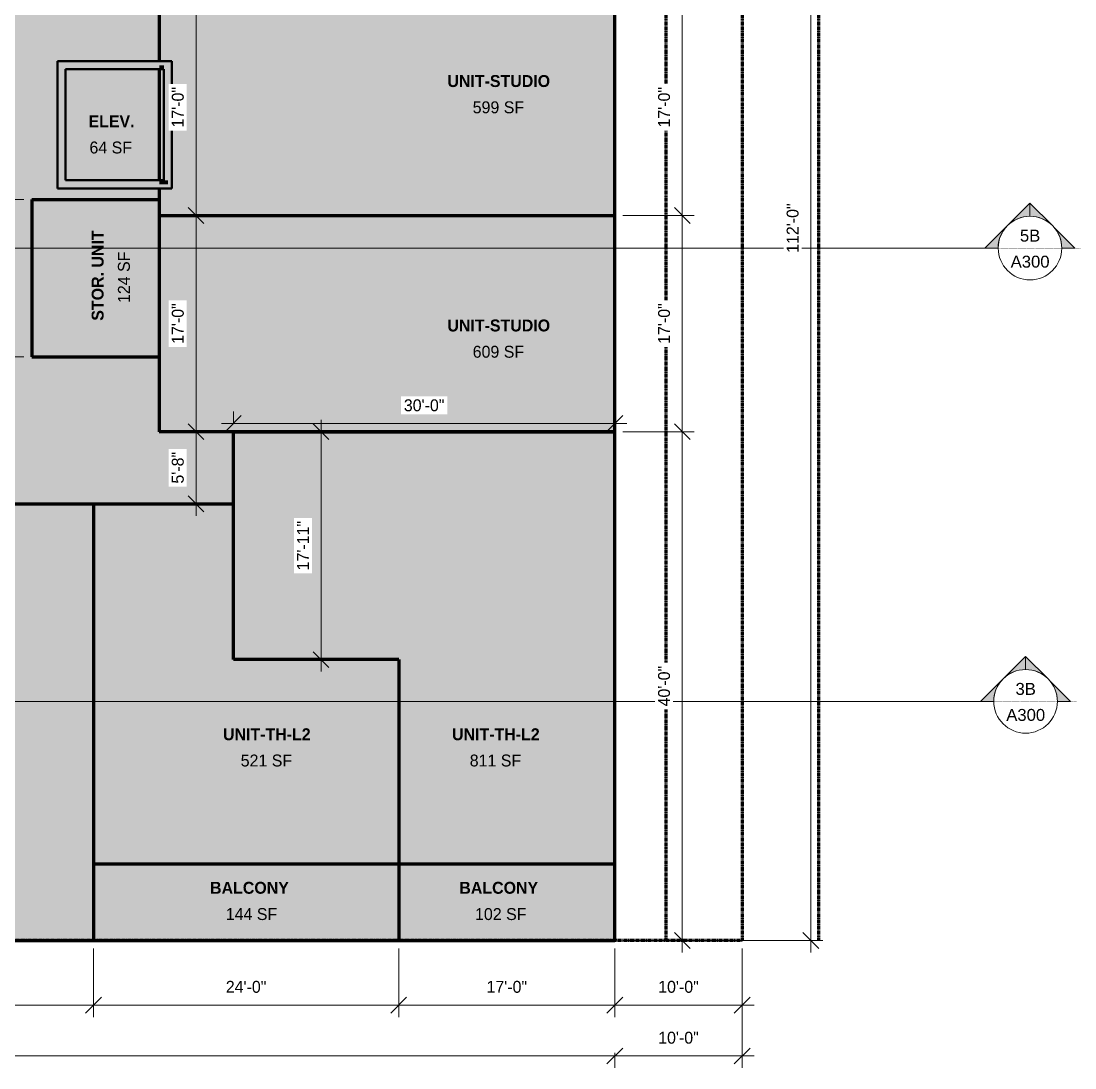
# Model space of a CAD drawing. Header units: inches. Extents: x 8547 to 10795, y 14399 to 16287.
# Drawn here: x 9800 to 10795, y 14488 to 15475 of the extents above; entities that cross this region are included whole.
import ezdxf

# ---------------------------------------------------------------- set-up
doc = ezdxf.new("R2010")
doc.units = ezdxf.units.IN
doc.header["$MEASUREMENT"] = 0
doc.linetypes.add('Double Dash 3_8_', pattern=[1, 0.375, -0.125, 0.125, -0.125, 0.125, -0.125])
for name, color, linetype, lineweight in [('A-ANNO-DIMS-1', 211, 'Continuous', 20), ('A-AREA-1', 7, 'Continuous', 140), ('A-AREA-IDEN', 2, 'Continuous', 9), ('A-AREA-PATT-1', 10, 'Continuous', 9), ('A-AREA-PATT-2', 254, 'Continuous', 9), ('A-AREA-PATT-3', 9, 'Continuous', 9), ('A-FLOR', 192, 'Continuous', 13), ('A-WALL', 113, 'Continuous', 13), ('A-WALL-1', 113, 'Continuous', 50), ('C-PROP-LINE-1', 91, 'Double Dash 3_8_', 140), ('G-ANNO-SYMB', 111, 'Continuous', 9)]:
    doc.layers.add(name, color=color, linetype=linetype, lineweight=lineweight)
doc.styles.add('Arial', font='arial.ttf', dxfattribs={"height": 11.25})
doc.styles.add('Arial_1', font='arial.ttf', dxfattribs={"width": 0.25, "height": 3.75})
doc.styles.add('Century Gothic', font='ufonts.com_century-gothic.ttf', dxfattribs={"height": 11.25})
doc.styles.add('Century Gothic_B', font='GOTHICB.TTF', dxfattribs={"height": 11.25})
doc.dimstyles.new('OD__1__Tol__', dxfattribs={"dimscale": 12, "dimtxt": 11.746893, "dimasz": 1.25, "dimexe": 0.9375, "dimexo": 0.625, "dimgap": 0.9375, "dimtad": 1, "dimdec": 0, "dimzin": 3, "dimdsep": 46, "dimlunit": 4, "dimtxsty": 'Century Gothic', "dimblk1": 'OBLIQUE', "dimblk2": 'OBLIQUE', "dimsah": 1, "dimcen": 0.09, "dimdle": 0.9375, "dimazin": 0, "dimtfac": 1, "dimtdec": 4, "dimtix": 1, "dimtmove": 0, "dimatfit": 3, "dimfxl": 1, "dimtvp": 1, "dimtfill": 1, "dimfrac": 2, "dimtolj": 1, "dimtzin": 0, "dimlwd": 20, "dimlwe": 20, "dimarcsym": 2})

# ---------------------------------------------------------------- blocks, each defined once
blk = doc.blocks.new('Family - ___-627289-FLOOR PLAN - 2ND FLOOR')
at = {"layer": 'C-PROP-LINE-1'}
for p, q in [((10480.62, 16191.86), (10480.62, 14607.86)), ((10480.62, 14607.86), (8776.62, 14607.86))]:
    blk.add_line(p, q, dxfattribs=at)
blk = doc.blocks.new('Family - ___-627377-FLOOR PLAN - 2ND FLOOR')
at = {"layer": 'C-PROP-LINE-1'}
for p, q in [((10480.62, 16191.86), (10480.62, 14607.86)), ((10480.62, 14607.86), (8776.62, 14607.86))]:
    blk.add_line(p, q, dxfattribs=at)
blk = doc.blocks.new('Family - ___-940451-FLOOR PLAN - 2ND FLOOR')
at = {"layer": 'C-PROP-LINE-1'}
for p, q in [((10408.62, 15951.86), (10408.62, 14607.86)), ((10408.62, 14607.86), (8848.62, 14607.86))]:
    blk.add_line(p, q, dxfattribs=at)
blk = doc.blocks.new('Family - ___-940702-FLOOR PLAN - 2ND FLOOR')
at = {"layer": 'C-PROP-LINE-1'}
blk.add_line((10552.62, 16191.86), (10552.62, 14607.86), dxfattribs=at)
blk = doc.blocks.new('Section - Section Head - Filled-22785-FLOOR PLAN - 2ND FLOOR')
at = {"layer": 'G-ANNO-SYMB'}
h = blk.add_hatch(color=256, dxfattribs=at)
edge = h.paths.add_edge_path(flags=0)
edge.add_line((-0.4268, 0.1768), (-0.25, 0.3536))
edge.add_line((-0.25, 0.3536), (-0.25, 0.25))
edge.add_arc((-0.25, 0), 0.25, 90, 135)
h = blk.add_hatch(color=256, dxfattribs=at)
edge = h.paths.add_edge_path(flags=0)
edge.add_arc((-0.25, 0), 0.25, 45, 90)
edge.add_line((-0.25, 0.25), (-0.25, 0.3536))
edge.add_line((-0.25, 0.3536), (-0.0732, 0.1768))
h = blk.add_hatch(color=256, dxfattribs=at)
edge = h.paths.add_edge_path(flags=0)
edge.add_arc((-0.25, 0), 0.2503, 137.9216, 180)
edge.add_line((-0.5003, 0), (-0.6036, 0))
edge.add_line((-0.6036, 0), (-0.4358, 0.1678))
h = blk.add_hatch(color=256, dxfattribs=at)
edge = h.paths.add_edge_path(flags=0)
edge.add_line((-0.0642, 0.1678), (0.1036, 0))
edge.add_line((0.1036, 0), (0.0003, 0))
edge.add_arc((-0.25, 0), 0.2503, 0, 42.0784)
for p, q in [((-0.25, 0.3536), (-0.4268, 0.1768)), ((-0.25, 0.25), (-0.25, 0.3536)), ((-0.0732, 0.1768), (-0.25, 0.3536)), ((-0.25, 0.3536), (-0.25, 0.25)), ((-0.4358, 0.1678), (-0.6036, 0)), ((0.1036, 0), (-0.0642, 0.1678)), ((-0.6036, 0), (-0.5003, 0)), ((0.0003, 0), (0.1036, 0))]:
    blk.add_line(p, q, dxfattribs=at)
for centre, radius, start, end in [((-0.2503, 0), 0.25, 360, 180), ((-0.25, 0), 0.25, 90, 135), ((-0.25, 0), 0.25, 45, 90), ((-0.25, 0), 0.2503, 137.9216, 180), ((-0.25, 0), 0.2503, 0, 42.0784), ((-0.2503, 0), 0.25, 180, 360)]:
    blk.add_arc(centre, radius, start, end, dxfattribs=at)
blk = doc.blocks.new('_Oblique')
at = {"color": 0, "linetype": 'ByBlock', "lineweight": -2}
blk.add_line((-0.5, -0.5), (0.5, 0.5), dxfattribs=at)
blk = doc.blocks.new('DIMBLOCK3-FLOOR PLAN - 2ND FLOOR')
at = {"layer": 'A-ANNO-DIMS-1', "color": 0, "lineweight": 20, "transparency": 16777216}
for p, q in [((8885.37, 14498.99), (10371.87, 14498.99)), ((8896.62, 14502.1), (8896.62, 14487.74)), ((10360.62, 14502.1), (10360.62, 14487.74))]:
    blk.add_line(p, q, dxfattribs=at)
at = {"layer": 'Defpoints', "color": 0, "transparency": 16777216}
for p in [(8896.62, 14509.6), (10360.62, 14509.6), (10360.62, 14498.99)]:
    blk.add_point(p, dxfattribs=at)
at = {"layer": 'A-ANNO-DIMS-1', "color": 0, "lineweight": 20, "transparency": 16777216, "xscale": 15, "yscale": 15, "zscale": 15, "rotation": 180}
blk.add_blockref('_Oblique', (8896.62, 14498.99), dxfattribs=at)
at = {"layer": 'A-ANNO-DIMS-1', "color": 0, "lineweight": 20, "transparency": 16777216, "xscale": 15, "yscale": 15, "zscale": 15}
blk.add_blockref('_Oblique', (10360.62, 14498.99), dxfattribs=at)
at = {"layer": 'A-ANNO-DIMS-1', "color": 0, "transparency": 16777216, "insert": (9628.62, 14516.15), "char_height": 11.25, "attachment_point": 5, "style": 'Century Gothic', "bg_fill": 3, "box_fill_scale": 1.25, "bg_fill_color": 256, "bg_fill_true_color": 13158600, "bg_fill_transparency": 0}
blk.add_mtext('\\A1;122\'-0"', dxfattribs=at)
blk = doc.blocks.new('DIMBLOCK4-FLOOR PLAN - 2ND FLOOR')
at = {"layer": 'A-ANNO-DIMS-1', "color": 0, "lineweight": 20, "transparency": 16777216}
for p, q in [((10480.62, 14600.36), (10480.62, 14487.74)), ((10349.37, 14498.99), (10491.87, 14498.99)), ((10360.62, 14502.1), (10360.62, 14487.74))]:
    blk.add_line(p, q, dxfattribs=at)
at = {"layer": 'Defpoints', "color": 0, "transparency": 16777216}
for p in [(10480.62, 14607.86), (10360.62, 14509.6), (10480.62, 14498.99)]:
    blk.add_point(p, dxfattribs=at)
at = {"layer": 'A-ANNO-DIMS-1', "color": 0, "lineweight": 20, "transparency": 16777216, "xscale": 15, "yscale": 15, "zscale": 15, "rotation": 180}
blk.add_blockref('_Oblique', (10360.62, 14498.99), dxfattribs=at)
at = {"layer": 'A-ANNO-DIMS-1', "color": 0, "lineweight": 20, "transparency": 16777216, "xscale": 15, "yscale": 15, "zscale": 15}
blk.add_blockref('_Oblique', (10480.62, 14498.99), dxfattribs=at)
at = {"layer": 'A-ANNO-DIMS-1', "color": 0, "transparency": 16777216, "insert": (10420.62, 14516.15), "char_height": 11.25, "attachment_point": 5, "style": 'Century Gothic', "bg_fill": 3, "box_fill_scale": 1.25, "bg_fill_color": 256, "bg_fill_true_color": 13158600, "bg_fill_transparency": 0}
blk.add_mtext('\\A1;10\'-0"', dxfattribs=at)
blk = doc.blocks.new('DIMBLOCK9-FLOOR PLAN - 2ND FLOOR')
at = {"layer": 'A-ANNO-DIMS-1', "color": 0, "lineweight": 20, "transparency": 16777216}
for p, q in [((9628.62, 14600.36), (9628.62, 14535.74)), ((9868.62, 14600.36), (9868.62, 14535.74)), ((9617.37, 14546.99), (9879.87, 14546.99))]:
    blk.add_line(p, q, dxfattribs=at)
at = {"layer": 'Defpoints', "color": 0, "transparency": 16777216}
for p in [(9628.62, 14607.86), (9868.62, 14607.86), (9868.62, 14546.99)]:
    blk.add_point(p, dxfattribs=at)
at = {"layer": 'A-ANNO-DIMS-1', "color": 0, "lineweight": 20, "transparency": 16777216, "xscale": 15, "yscale": 15, "zscale": 15, "rotation": 180}
blk.add_blockref('_Oblique', (9628.62, 14546.99), dxfattribs=at)
at = {"layer": 'A-ANNO-DIMS-1', "color": 0, "lineweight": 20, "transparency": 16777216, "xscale": 15, "yscale": 15, "zscale": 15}
blk.add_blockref('_Oblique', (9868.62, 14546.99), dxfattribs=at)
at = {"layer": 'A-ANNO-DIMS-1', "color": 0, "transparency": 16777216, "insert": (9748.62, 14564.15), "char_height": 11.25, "attachment_point": 5, "style": 'Century Gothic', "bg_fill": 3, "box_fill_scale": 1.25, "bg_fill_color": 256, "bg_fill_true_color": 13158600, "bg_fill_transparency": 0}
blk.add_mtext('\\A1;20\'-0"', dxfattribs=at)
blk = doc.blocks.new('DIMBLOCK10-FLOOR PLAN - 2ND FLOOR')
at = {"layer": 'A-ANNO-DIMS-1', "color": 0, "lineweight": 20, "transparency": 16777216}
for p, q in [((9868.62, 14600.36), (9868.62, 14535.74)), ((10156.62, 14600.36), (10156.62, 14535.74)), ((9857.37, 14546.99), (10167.87, 14546.99))]:
    blk.add_line(p, q, dxfattribs=at)
at = {"layer": 'Defpoints', "color": 0, "transparency": 16777216}
for p in [(9868.62, 14607.86), (10156.62, 14607.86), (10156.62, 14546.99)]:
    blk.add_point(p, dxfattribs=at)
at = {"layer": 'A-ANNO-DIMS-1', "color": 0, "lineweight": 20, "transparency": 16777216, "xscale": 15, "yscale": 15, "zscale": 15, "rotation": 180}
blk.add_blockref('_Oblique', (9868.62, 14546.99), dxfattribs=at)
at = {"layer": 'A-ANNO-DIMS-1', "color": 0, "lineweight": 20, "transparency": 16777216, "xscale": 15, "yscale": 15, "zscale": 15}
blk.add_blockref('_Oblique', (10156.62, 14546.99), dxfattribs=at)
at = {"layer": 'A-ANNO-DIMS-1', "color": 0, "transparency": 16777216, "insert": (10012.62, 14564.15), "char_height": 11.25, "attachment_point": 5, "style": 'Century Gothic', "bg_fill": 3, "box_fill_scale": 1.25, "bg_fill_color": 256, "bg_fill_true_color": 13158600, "bg_fill_transparency": 0}
blk.add_mtext('\\A1;24\'-0"', dxfattribs=at)
blk = doc.blocks.new('DIMBLOCK11-FLOOR PLAN - 2ND FLOOR')
at = {"layer": 'A-ANNO-DIMS-1', "color": 0, "lineweight": 20, "transparency": 16777216}
for p, q in [((10156.62, 14600.36), (10156.62, 14535.74)), ((10360.62, 14600.36), (10360.62, 14535.74)), ((10145.37, 14546.99), (10371.87, 14546.99))]:
    blk.add_line(p, q, dxfattribs=at)
at = {"layer": 'Defpoints', "color": 0, "transparency": 16777216}
for p in [(10156.62, 14607.86), (10360.62, 14607.86), (10360.62, 14546.99)]:
    blk.add_point(p, dxfattribs=at)
at = {"layer": 'A-ANNO-DIMS-1', "color": 0, "lineweight": 20, "transparency": 16777216, "xscale": 15, "yscale": 15, "zscale": 15, "rotation": 180}
blk.add_blockref('_Oblique', (10156.62, 14546.99), dxfattribs=at)
at = {"layer": 'A-ANNO-DIMS-1', "color": 0, "lineweight": 20, "transparency": 16777216, "xscale": 15, "yscale": 15, "zscale": 15}
blk.add_blockref('_Oblique', (10360.62, 14546.99), dxfattribs=at)
at = {"layer": 'A-ANNO-DIMS-1', "color": 0, "transparency": 16777216, "insert": (10258.62, 14564.15), "char_height": 11.25, "attachment_point": 5, "style": 'Century Gothic', "bg_fill": 3, "box_fill_scale": 1.25, "bg_fill_color": 256, "bg_fill_true_color": 13158600, "bg_fill_transparency": 0}
blk.add_mtext('\\A1;17\'-0"', dxfattribs=at)
blk = doc.blocks.new('DIMBLOCK12-FLOOR PLAN - 2ND FLOOR')
at = {"layer": 'A-ANNO-DIMS-1', "color": 0, "lineweight": 20, "transparency": 16777216}
for p, q in [((10360.62, 14600.36), (10360.62, 14535.74)), ((10480.62, 14600.36), (10480.62, 14535.74)), ((10349.37, 14546.99), (10491.87, 14546.99))]:
    blk.add_line(p, q, dxfattribs=at)
at = {"layer": 'Defpoints', "color": 0, "transparency": 16777216}
for p in [(10360.62, 14607.86), (10480.62, 14607.86), (10480.62, 14546.99)]:
    blk.add_point(p, dxfattribs=at)
at = {"layer": 'A-ANNO-DIMS-1', "color": 0, "lineweight": 20, "transparency": 16777216, "xscale": 15, "yscale": 15, "zscale": 15, "rotation": 180}
blk.add_blockref('_Oblique', (10360.62, 14546.99), dxfattribs=at)
at = {"layer": 'A-ANNO-DIMS-1', "color": 0, "lineweight": 20, "transparency": 16777216, "xscale": 15, "yscale": 15, "zscale": 15}
blk.add_blockref('_Oblique', (10480.62, 14546.99), dxfattribs=at)
at = {"layer": 'A-ANNO-DIMS-1', "color": 0, "transparency": 16777216, "insert": (10420.62, 14564.15), "char_height": 11.25, "attachment_point": 5, "style": 'Century Gothic', "bg_fill": 3, "box_fill_scale": 1.25, "bg_fill_color": 256, "bg_fill_true_color": 13158600, "bg_fill_transparency": 0}
blk.add_mtext('\\A1;10\'-0"', dxfattribs=at)
blk = doc.blocks.new('DIMBLOCK13-FLOOR PLAN - 2ND FLOOR')
at = {"layer": 'A-ANNO-DIMS-1', "color": 0, "lineweight": 20, "transparency": 16777216}
for p, q in [((10083.33, 15099.11), (10083.33, 14861.61)), ((10086.44, 15087.86), (10072.08, 15087.86)), ((10086.44, 14872.86), (10072.08, 14872.86))]:
    blk.add_line(p, q, dxfattribs=at)
at = {"layer": 'Defpoints', "color": 0, "transparency": 16777216}
for p in [(10093.94, 15087.86), (10083.33, 14872.86), (10093.94, 14872.86)]:
    blk.add_point(p, dxfattribs=at)
at = {"layer": 'A-ANNO-DIMS-1', "color": 0, "lineweight": 20, "transparency": 16777216, "xscale": 15, "yscale": 15, "zscale": 15}
for p, rotation in [((10083.33, 15087.86), 90), ((10083.33, 14872.86), 270)]:
    blk.add_blockref('_Oblique', p, dxfattribs=dict(at, rotation=rotation))
at = {"layer": 'A-ANNO-DIMS-1', "color": 0, "transparency": 16777216, "insert": (10066.31, 14980.36), "char_height": 11.25, "attachment_point": 5, "rotation": 90, "style": 'Century Gothic', "bg_fill": 3, "box_fill_scale": 1.25, "bg_fill_color": 256, "bg_fill_true_color": 13158600, "bg_fill_transparency": 0}
blk.add_mtext('\\A1;17\'-11"', dxfattribs=at)
blk = doc.blocks.new('DIMBLOCK19-FLOOR PLAN - 2ND FLOOR')
at = {"layer": 'A-ANNO-DIMS-1', "color": 0, "lineweight": 20, "transparency": 16777216}
for p, q in [((10000.62, 15095.36), (10000.62, 15106.76)), ((9989.37, 15095.51), (10371.87, 15095.51)), ((10360.62, 15098.62), (10360.62, 15084.26))]:
    blk.add_line(p, q, dxfattribs=at)
at = {"layer": 'Defpoints', "color": 0, "transparency": 16777216}
for p in [(10360.62, 15106.12), (10360.62, 15095.51), (10000.62, 15087.86)]:
    blk.add_point(p, dxfattribs=at)
at = {"layer": 'A-ANNO-DIMS-1', "color": 0, "lineweight": 20, "transparency": 16777216, "xscale": 15, "yscale": 15, "zscale": 15, "rotation": 180}
blk.add_blockref('_Oblique', (10000.62, 15095.51), dxfattribs=at)
at = {"layer": 'A-ANNO-DIMS-1', "color": 0, "lineweight": 20, "transparency": 16777216, "xscale": 15, "yscale": 15, "zscale": 15}
blk.add_blockref('_Oblique', (10360.62, 15095.51), dxfattribs=at)
at = {"layer": 'A-ANNO-DIMS-1', "color": 0, "transparency": 16777216, "insert": (10180.62, 15112.67), "char_height": 11.25, "attachment_point": 5, "style": 'Century Gothic', "bg_fill": 3, "box_fill_scale": 1.25, "bg_fill_color": 256, "bg_fill_true_color": 13158600, "bg_fill_transparency": 0}
blk.add_mtext('\\A1;30\'-0"', dxfattribs=at)
blk = doc.blocks.new('DIMBLOCK22-FLOOR PLAN - 2ND FLOOR')
at = {"layer": 'A-ANNO-DIMS-1', "color": 0, "lineweight": 20, "transparency": 16777216}
for p, q in [((10424.19, 15507.11), (10424.19, 15280.61)), ((10368.12, 15495.86), (10435.44, 15495.86)), ((10368.12, 15291.86), (10435.44, 15291.86))]:
    blk.add_line(p, q, dxfattribs=at)
at = {"layer": 'Defpoints', "color": 0, "transparency": 16777216}
for p in [(10360.62, 15495.86), (10360.62, 15291.86), (10424.19, 15291.86)]:
    blk.add_point(p, dxfattribs=at)
at = {"layer": 'A-ANNO-DIMS-1', "color": 0, "lineweight": 20, "transparency": 16777216, "xscale": 15, "yscale": 15, "zscale": 15}
for p, rotation in [((10424.19, 15495.86), 90), ((10424.19, 15291.86), 270)]:
    blk.add_blockref('_Oblique', p, dxfattribs=dict(at, rotation=rotation))
at = {"layer": 'A-ANNO-DIMS-1', "color": 0, "transparency": 16777216, "insert": (10407.04, 15393.86), "char_height": 11.25, "attachment_point": 5, "rotation": 90, "style": 'Century Gothic', "bg_fill": 3, "box_fill_scale": 1.25, "bg_fill_color": 256, "bg_fill_true_color": 13158600, "bg_fill_transparency": 0}
blk.add_mtext('\\A1;17\'-0"', dxfattribs=at)
blk = doc.blocks.new('DIMBLOCK23-FLOOR PLAN - 2ND FLOOR')
at = {"layer": 'A-ANNO-DIMS-1', "color": 0, "lineweight": 20, "transparency": 16777216}
for p, q in [((10424.19, 15303.11), (10424.19, 15076.61)), ((10368.12, 15291.86), (10435.44, 15291.86)), ((10368.12, 15087.86), (10435.44, 15087.86))]:
    blk.add_line(p, q, dxfattribs=at)
at = {"layer": 'Defpoints', "color": 0, "transparency": 16777216}
for p in [(10360.62, 15291.86), (10360.62, 15087.86), (10424.19, 15087.86)]:
    blk.add_point(p, dxfattribs=at)
at = {"layer": 'A-ANNO-DIMS-1', "color": 0, "lineweight": 20, "transparency": 16777216, "xscale": 15, "yscale": 15, "zscale": 15}
for p, rotation in [((10424.19, 15291.86), 90), ((10424.19, 15087.86), 270)]:
    blk.add_blockref('_Oblique', p, dxfattribs=dict(at, rotation=rotation))
at = {"layer": 'A-ANNO-DIMS-1', "color": 0, "transparency": 16777216, "insert": (10407.04, 15189.86), "char_height": 11.25, "attachment_point": 5, "rotation": 90, "style": 'Century Gothic', "bg_fill": 3, "box_fill_scale": 1.25, "bg_fill_color": 256, "bg_fill_true_color": 13158600, "bg_fill_transparency": 0}
blk.add_mtext('\\A1;17\'-0"', dxfattribs=at)
blk = doc.blocks.new('DIMBLOCK24-FLOOR PLAN - 2ND FLOOR')
at = {"layer": 'A-ANNO-DIMS-1', "color": 0, "lineweight": 20, "transparency": 16777216}
for p, q in [((10424.19, 15099.11), (10424.19, 14596.61)), ((10368.12, 15087.86), (10435.44, 15087.86)), ((10427.3, 14607.86), (10412.94, 14607.86))]:
    blk.add_line(p, q, dxfattribs=at)
at = {"layer": 'Defpoints', "color": 0, "transparency": 16777216}
for p in [(10360.62, 15087.86), (10424.19, 14607.86), (10434.8, 14607.86)]:
    blk.add_point(p, dxfattribs=at)
at = {"layer": 'A-ANNO-DIMS-1', "color": 0, "lineweight": 20, "transparency": 16777216, "xscale": 15, "yscale": 15, "zscale": 15}
for p, rotation in [((10424.19, 15087.86), 90), ((10424.19, 14607.86), 270)]:
    blk.add_blockref('_Oblique', p, dxfattribs=dict(at, rotation=rotation))
at = {"layer": 'A-ANNO-DIMS-1', "color": 0, "transparency": 16777216, "insert": (10407.04, 14847.86), "char_height": 11.25, "attachment_point": 5, "rotation": 90, "style": 'Century Gothic', "bg_fill": 3, "box_fill_scale": 1.25, "bg_fill_color": 256, "bg_fill_true_color": 13158600, "bg_fill_transparency": 0}
blk.add_mtext('\\A1;40\'-0"', dxfattribs=at)
blk = doc.blocks.new('DIMBLOCK26-FLOOR PLAN - 2ND FLOOR')
at = {"layer": 'A-ANNO-DIMS-1', "color": 0, "lineweight": 20, "transparency": 16777216}
for p, q in [((9784.15, 15147.2), (9784.15, 15318.11)), ((9802.93, 15306.86), (9772.9, 15306.86)), ((9802.93, 15158.45), (9772.9, 15158.45))]:
    blk.add_line(p, q, dxfattribs=at)
at = {"layer": 'Defpoints', "color": 0, "transparency": 16777216}
for p in [(9784.15, 15306.86), (9810.43, 15306.86), (9810.43, 15158.45)]:
    blk.add_point(p, dxfattribs=at)
at = {"layer": 'A-ANNO-DIMS-1', "color": 0, "lineweight": 20, "transparency": 16777216, "xscale": 15, "yscale": 15, "zscale": 15}
for p, rotation in [((9784.15, 15306.86), 90), ((9784.15, 15158.45), 270)]:
    blk.add_blockref('_Oblique', p, dxfattribs=dict(at, rotation=rotation))
at = {"layer": 'A-ANNO-DIMS-1', "color": 0, "transparency": 16777216, "insert": (9767.13, 15232.66), "char_height": 11.25, "attachment_point": 5, "rotation": 90, "style": 'Century Gothic', "bg_fill": 3, "box_fill_scale": 1.25, "bg_fill_color": 256, "bg_fill_true_color": 13158600, "bg_fill_transparency": 0}
blk.add_mtext('\\A1;12\'-4"', dxfattribs=at)
blk = doc.blocks.new('DIMBLOCK27-FLOOR PLAN - 2ND FLOOR')
at = {"layer": 'A-ANNO-DIMS-1', "color": 0, "lineweight": 20, "transparency": 16777216}
for p, q in [((9965.37, 15008.61), (9965.37, 15099.11)), ((9962.27, 15087.86), (9976.62, 15087.86)), ((9962.27, 15019.86), (9976.62, 15019.86))]:
    blk.add_line(p, q, dxfattribs=at)
at = {"layer": 'Defpoints', "color": 0, "transparency": 16777216}
for p in [(9954.77, 15087.86), (9965.37, 15087.86), (9954.77, 15019.86)]:
    blk.add_point(p, dxfattribs=at)
at = {"layer": 'A-ANNO-DIMS-1', "color": 0, "lineweight": 20, "transparency": 16777216, "xscale": 15, "yscale": 15, "zscale": 15}
for p, rotation in [((9965.37, 15087.86), 90), ((9965.37, 15019.86), 270)]:
    blk.add_blockref('_Oblique', p, dxfattribs=dict(at, rotation=rotation))
at = {"layer": 'A-ANNO-DIMS-1', "color": 0, "transparency": 16777216, "insert": (9948.22, 15053.86), "char_height": 11.25, "attachment_point": 5, "rotation": 90, "style": 'Century Gothic', "bg_fill": 3, "box_fill_scale": 1.25, "bg_fill_color": 256, "bg_fill_true_color": 13158600, "bg_fill_transparency": 0}
blk.add_mtext('\\A1;5\'-8"', dxfattribs=at)
blk = doc.blocks.new('DIMBLOCK28-FLOOR PLAN - 2ND FLOOR')
at = {"layer": 'A-ANNO-DIMS-1', "color": 0, "lineweight": 20, "transparency": 16777216}
for p, q in [((9965.37, 15076.61), (9965.37, 15303.11)), ((9962.27, 15291.86), (9976.62, 15291.86)), ((9962.27, 15087.86), (9976.62, 15087.86))]:
    blk.add_line(p, q, dxfattribs=at)
at = {"layer": 'Defpoints', "color": 0, "transparency": 16777216}
for p in [(9954.77, 15291.86), (9965.37, 15291.86), (9954.77, 15087.86)]:
    blk.add_point(p, dxfattribs=at)
at = {"layer": 'A-ANNO-DIMS-1', "color": 0, "lineweight": 20, "transparency": 16777216, "xscale": 15, "yscale": 15, "zscale": 15}
for p, rotation in [((9965.37, 15291.86), 90), ((9965.37, 15087.86), 270)]:
    blk.add_blockref('_Oblique', p, dxfattribs=dict(at, rotation=rotation))
at = {"layer": 'A-ANNO-DIMS-1', "color": 0, "transparency": 16777216, "insert": (9948.22, 15189.86), "char_height": 11.25, "attachment_point": 5, "rotation": 90, "style": 'Century Gothic', "bg_fill": 3, "box_fill_scale": 1.25, "bg_fill_color": 256, "bg_fill_true_color": 13158600, "bg_fill_transparency": 0}
blk.add_mtext('\\A1;17\'-0"', dxfattribs=at)
blk = doc.blocks.new('DIMBLOCK29-FLOOR PLAN - 2ND FLOOR')
at = {"layer": 'A-ANNO-DIMS-1', "color": 0, "lineweight": 20, "transparency": 16777216}
for p, q in [((9965.37, 15280.61), (9965.37, 15507.11)), ((9962.27, 15495.86), (9976.62, 15495.86)), ((9962.27, 15291.86), (9976.62, 15291.86))]:
    blk.add_line(p, q, dxfattribs=at)
at = {"layer": 'Defpoints', "color": 0, "transparency": 16777216}
for p in [(9954.77, 15495.86), (9965.37, 15495.86), (9954.77, 15291.86)]:
    blk.add_point(p, dxfattribs=at)
at = {"layer": 'A-ANNO-DIMS-1', "color": 0, "lineweight": 20, "transparency": 16777216, "xscale": 15, "yscale": 15, "zscale": 15}
for p, rotation in [((9965.37, 15495.86), 90), ((9965.37, 15291.86), 270)]:
    blk.add_blockref('_Oblique', p, dxfattribs=dict(at, rotation=rotation))
at = {"layer": 'A-ANNO-DIMS-1', "color": 0, "transparency": 16777216, "insert": (9948.22, 15393.86), "char_height": 11.25, "attachment_point": 5, "rotation": 90, "style": 'Century Gothic', "bg_fill": 3, "box_fill_scale": 1.25, "bg_fill_color": 256, "bg_fill_true_color": 13158600, "bg_fill_transparency": 0}
blk.add_mtext('\\A1;17\'-0"', dxfattribs=at)
blk = doc.blocks.new('DIMBLOCK40-FLOOR PLAN - 2ND FLOOR')
at = {"layer": 'A-ANNO-DIMS-1', "color": 0, "lineweight": 20, "transparency": 16777216}
for p, q in [((10545.52, 14596.61), (10545.52, 15963.11)), ((10368.12, 15951.86), (10556.77, 15951.86)), ((10368.12, 14607.86), (10556.77, 14607.86))]:
    blk.add_line(p, q, dxfattribs=at)
at = {"layer": 'Defpoints', "color": 0, "transparency": 16777216}
for p in [(10360.62, 15951.86), (10545.52, 15951.86), (10360.62, 14607.86)]:
    blk.add_point(p, dxfattribs=at)
at = {"layer": 'A-ANNO-DIMS-1', "color": 0, "lineweight": 20, "transparency": 16777216, "xscale": 15, "yscale": 15, "zscale": 15}
for p, rotation in [((10545.52, 15951.86), 90), ((10545.52, 14607.86), 270)]:
    blk.add_blockref('_Oblique', p, dxfattribs=dict(at, rotation=rotation))
at = {"layer": 'A-ANNO-DIMS-1', "color": 0, "transparency": 16777216, "insert": (10528.36, 15279.86), "char_height": 11.25, "attachment_point": 5, "rotation": 90, "style": 'Century Gothic', "bg_fill": 3, "box_fill_scale": 1.25, "bg_fill_color": 256, "bg_fill_true_color": 13158600, "bg_fill_transparency": 0}
blk.add_mtext('\\A1;112\'-0"', dxfattribs=at)

msp = doc.modelspace()

# ---------------------------------------------------------------- hatches: boundary and pattern name
at = {"layer": 'A-AREA-PATT-1'}
for points in [[(9935, 15291.86), (10360.62, 15291.86), (10360.62, 15495.86), (9930.62, 15495.86), (9930.62, 15433.54), (9938.81, 15433.54), (9938.81, 15321.17), (9930.62, 15321.17), (9930.62, 15291.86)], [(9898.36, 15321.17), (9930.62, 15321.17), (9930.62, 15433.54), (9838.43, 15433.54), (9838.43, 15321.17), (9888.62, 15321.17)], [(9834.62, 15158.45), (9930.62, 15158.45), (9930.62, 15306.86), (9810.43, 15306.86), (9810.43, 15158.45)], [(9930.62, 15087.86), (10360.62, 15087.86), (10360.62, 15291.86), (9930.62, 15291.86), (9930.62, 15158.45)], [(9628.62, 14607.86), (9868.62, 14607.86), (9868.62, 15019.86), (9628.62, 15019.86), (9628.62, 14679.86)], [(10156.62, 14679.86), (10156.62, 14872.86), (10000.62, 14872.86), (10000.62, 15019.86), (9868.62, 15019.86), (9868.62, 14679.86), (10000.62, 14679.86)], [(9868.62, 14607.86), (10156.62, 14607.86), (10156.62, 14679.86), (9868.62, 14679.86)], [(10165.86, 14607.86), (10360.62, 14607.86), (10360.62, 14679.86), (10156.62, 14679.86), (10156.62, 14607.86)]]:
    msp.add_hatch(color=256, dxfattribs=at).paths.add_polyline_path(points, flags=0)
at = {"layer": 'A-AREA-PATT-2'}
msp.add_hatch(color=256, dxfattribs=at).paths.add_polyline_path([(10360.62, 14679.86), (10360.62, 15087.86), (10000.62, 15087.86), (10000.62, 14872.86), (10156.62, 14872.86), (10156.62, 14679.86), (10165.86, 14679.86)], flags=0)
at = {"layer": 'A-AREA-PATT-3'}
msp.add_hatch(color=256, dxfattribs=at).paths.add_polyline_path([(9513.62, 15019.86), (10000.62, 15019.86), (10000.62, 15087.86), (9930.62, 15087.86), (9930.62, 15158.45), (9810.43, 15158.45), (9810.43, 15306.86), (9930.62, 15306.86), (9930.62, 15321.17), (9838.43, 15321.17), (9838.43, 15433.54), (9930.62, 15433.54), (9930.62, 15495.86), (10000.62, 15495.86), (10000.62, 15547.86), (9256.62, 15547.86), (9256.62, 15495.86), (9326.61, 15495.86), (9326.61, 15469.45), (9728.62, 15469.45), (9728.62, 15158.45), (9326.61, 15158.45), (9326.61, 15087.86), (9256.62, 15087.86), (9256.62, 15019.86), (9510.62, 15019.86)], flags=0)
at = {"layer": 'A-FLOR'}
h = msp.add_hatch(color=256, dxfattribs=at)
h.paths.add_polyline_path([(9398.62, 15158.45), (9510.62, 15158.45), (9510.62, 15209.45), (9458.62, 15209.45), (9458.62, 15263.33), (9479.52, 15273.08), (9481.64, 15281.83), (9487.59, 15269.08), (9489.71, 15277.83), (9510.62, 15287.58), (9510.62, 15469.45), (9398.62, 15469.45), (9398.62, 15418.45), (9450.62, 15418.45), (9450.62, 15364.58), (9429.71, 15354.83), (9427.59, 15346.08), (9421.64, 15358.83), (9419.52, 15350.08), (9398.62, 15340.33), (9398.62, 15220.45)], flags=0)
h.paths.add_polyline_path([(9935, 15324.98), (9935, 15429.73), (9930.62, 15429.73), (9930.62, 15324.98)], flags=0)
at = {"layer": 'A-WALL'}
for points in [[(9935, 15429.73), (9935, 15433.54), (9930.62, 15433.54), (9930.62, 15429.73)], [(9938.81, 15324.98), (9938.81, 15433.54), (9935, 15433.54), (9935, 15324.98)], [(9930.62, 15321.17), (9938.81, 15321.17), (9938.81, 15324.98), (9930.62, 15324.98), (9930.62, 15321.74)]]:
    msp.add_hatch(color=256, dxfattribs=at).paths.add_polyline_path(points, flags=0)

# ---------------------------------------------------------------- linework, layer by layer
at = {"layer": 'A-AREA-1'}
for p, q in [((10360.62, 14607.86), (10360.62, 15951.86)), ((9930.62, 15495.86), (9930.62, 15437.36)), ((9930.62, 15429.73), (9930.62, 15324.98)), ((9930.62, 15317.36), (9930.62, 15087.86)), ((9810.43, 15306.86), (9810.43, 15158.45)), ((9810.43, 15306.86), (9930.62, 15306.86)), ((9930.62, 15291.86), (10360.62, 15291.86)), ((9810.43, 15158.45), (9930.62, 15158.45)), ((10360.62, 15087.86), (9930.62, 15087.86)), ((10000.62, 14872.86), (10000.62, 15087.86)), ((10000.62, 15087.86), (10360.62, 15087.86)), ((9256.62, 15019.86), (10000.62, 15019.86)), ((9868.62, 15019.86), (9868.62, 14607.86)), ((10156.62, 14872.86), (10000.62, 14872.86)), ((10156.62, 14872.86), (10156.62, 14607.86)), ((10360.62, 14679.86), (9868.62, 14679.86)), ((8896.62, 14607.86), (10360.62, 14607.86))]:
    msp.add_line(p, q, dxfattribs=at)
at = {"layer": 'A-FLOR'}
for p, q in [((10360.62, 14607.86), (10360.62, 15951.86)), ((8896.62, 14607.86), (10360.62, 14607.86))]:
    msp.add_line(p, q, dxfattribs=at)
at = {"layer": 'A-WALL-1'}
for p, q in [((9942.62, 15437.36), (9834.62, 15437.36)), ((9834.62, 15437.36), (9834.62, 15317.36)), ((9942.62, 15317.36), (9942.62, 15437.36)), ((9842.25, 15429.73), (9935, 15429.73)), ((9842.25, 15324.98), (9842.25, 15429.73)), ((9935, 15429.73), (9935, 15324.98)), ((9935, 15324.98), (9842.25, 15324.98)), ((9834.62, 15317.36), (9942.62, 15317.36))]:
    msp.add_line(p, q, dxfattribs=at)
at = {"layer": 'G-ANNO-SYMB'}
for p, q in [((8634.7, 15261.03), (10722.24, 15261.03)), ((8630.54, 14833.49), (10718.08, 14833.49))]:
    msp.add_line(p, q, dxfattribs=at)

# ---------------------------------------------------------------- block references
at = {"layer": 'C-PROP-LINE-1'}
for name in ['Family - ___-627289-FLOOR PLAN - 2ND FLOOR', 'Family - ___-627377-FLOOR PLAN - 2ND FLOOR', 'Family - ___-940702-FLOOR PLAN - 2ND FLOOR', 'Family - ___-940451-FLOOR PLAN - 2ND FLOOR']:
    msp.add_blockref(name, (0, 0), dxfattribs=at)
at = {"layer": 'G-ANNO-SYMB', "extrusion": (0, 0, -1), "xscale": 120, "yscale": 120, "zscale": 120}
for p in [(-10722.24, 15261.03), (-10718.08, 14833.49)]:
    msp.add_blockref('Section - Section Head - Filled-22785-FLOOR PLAN - 2ND FLOOR', p, dxfattribs=at)

# ---------------------------------------------------------------- texts
at = {"layer": 'A-AREA-IDEN', "char_height": 11.25, "attachment_point": 1}
for s, insert, width, style in [('UNIT-STUDIO', (10202.54, 15424.22), 114.0037, 'Century Gothic_B'), ('599 SF', (10226.44, 15399.45), 56.055, 'Century Gothic'), ('ELEV.', (9863.9, 15386.31), 47.7225, 'Century Gothic_B'), ('64 SF', (9864.84, 15361.54), 45.45, 'Century Gothic'), ('UNIT-STUDIO', (10202.54, 15193.67), 114.0037, 'Century Gothic_B'), ('609 SF', (10226.44, 15168.89), 56.055, 'Century Gothic'), ('UNIT-TH-L2', (9990.82, 14808.1), 96.5812, 'Century Gothic_B'), ('UNIT-TH-L2', (10206.93, 14808.1), 96.5812, 'Century Gothic_B'), ('521 SF', (10007.54, 14783.32), 56.055, 'Century Gothic'), ('811 SF', (10223.65, 14783.32), 56.055, 'Century Gothic'), ('BALCONY', (9978.62, 14663.26), 92.0362, 'Century Gothic_B'), ('BALCONY', (10213.82, 14663.26), 92.0362, 'Century Gothic_B'), ('144 SF', (9993.45, 14638.48), 56.055, 'Century Gothic'), ('102 SF', (10228.65, 14638.48), 56.055, 'Century Gothic')]:
    msp.add_mtext(s, dxfattribs=dict(at, insert=insert, width=width, style=style))
at = {"layer": 'A-AREA-IDEN', "char_height": 11.25, "attachment_point": 1, "rotation": 90}
for s, insert, width, style in [('STOR. UNIT', (9866.91, 15192.52), 96.5812, 'Century Gothic_B'), ('124 SF', (9891.68, 15209.24), 56.055, 'Century Gothic')]:
    msp.add_mtext(s, dxfattribs=dict(at, insert=insert, width=width, style=style))
at = {"layer": 'G-ANNO-SYMB', "attachment_point": 1}
for s, insert, char_height, width, style in [('5B', (10742.77, 15278.42), 11.25, 23.4825, 'Arial'), ('______________________________________________________________________________________', (10722.3, 15265.59), 3.75, 73.2881, 'Arial_1'), ('A300', (10734.03, 15253.87), 11.25, 44.6925, 'Arial'), ('3B', (10738.62, 14850.88), 11.25, 23.4825, 'Arial'), ('______________________________________________________________________________________', (10718.15, 14838.05), 3.75, 73.2881, 'Arial_1'), ('A300', (10729.88, 14826.33), 11.25, 44.6925, 'Arial')]:
    msp.add_mtext(s, dxfattribs=dict(at, insert=insert, char_height=char_height, width=width, style=style))

# ---------------------------------------------------------------- dimensions: what is measured, and where the dimension line sits
at = {"layer": 'A-ANNO-DIMS-1'}
dim = msp.add_linear_dim(base=(10360.62, 14498.99), p1=(8896.62, 14509.6), p2=(10360.62, 14509.6), dimstyle='OD__1__Tol__', override={"dimpost": '<>', "dimfxl": 1464}, dxfattribs=at)
dim.commit()
dim.dimension.update_dxf_attribs({"geometry": 'DIMBLOCK3-FLOOR PLAN - 2ND FLOOR', "text_midpoint": (9628.62, 14516.15)})

# ---------------------------------------------------------------- next in the draw order: dimensions: what is measured, and where the dimension line sits
for base, p1, p2, override, picture, middle in [((10424.19, 15291.86), (10360.62, 15495.86), (10360.62, 15291.86), {"dimpost": '<>', "dimfxl": 204}, 'DIMBLOCK22-FLOOR PLAN - 2ND FLOOR', (10407.04, 15393.86)), ((9784.15, 15306.86), (9810.43, 15158.45), (9810.43, 15306.86), {"dimpost": '<>', "dimfxl": 148.401644}, 'DIMBLOCK26-FLOOR PLAN - 2ND FLOOR', (9767.13, 15232.66)), ((9965.37, 15087.86), (9954.77, 15019.86), (9954.77, 15087.86), {"dimpost": '<>', "dimfxl": 68}, 'DIMBLOCK27-FLOOR PLAN - 2ND FLOOR', (9948.22, 15053.86)), ((10083.33, 14872.86), (10093.94, 15087.86), (10093.94, 14872.86), {"dimpost": '<>', "dimfxl": 215}, 'DIMBLOCK13-FLOOR PLAN - 2ND FLOOR', (10066.31, 14980.36))]:
    dim = msp.add_linear_dim(base=base, p1=p1, p2=p2, angle=90, dimstyle='OD__1__Tol__', override=override, dxfattribs=at)
    dim.commit()
    dim.dimension.update_dxf_attribs({"geometry": picture, "text_midpoint": middle})
for base, p1, p2, override, picture, middle in [((9868.62, 14546.99), (9628.62, 14607.86), (9868.62, 14607.86), {"dimpost": '<>', "dimfxl": 240}, 'DIMBLOCK9-FLOOR PLAN - 2ND FLOOR', (9748.62, 14564.15)), ((10480.62, 14498.99), (10360.62, 14509.6), (10480.62, 14607.86), {"dimpost": '<>', "dimfxl": 155.096858}, 'DIMBLOCK4-FLOOR PLAN - 2ND FLOOR', (10420.62, 14516.15))]:
    dim = msp.add_linear_dim(base=base, p1=p1, p2=p2, dimstyle='OD__1__Tol__', override=override, dxfattribs=at)
    dim.commit()
    dim.dimension.update_dxf_attribs({"geometry": picture, "text_midpoint": middle})

# ---------------------------------------------------------------- next in the draw order: dimensions: what is measured, and where the dimension line sits
dim = msp.add_linear_dim(base=(9965.37, 15291.86), p1=(9954.77, 15087.86), p2=(9954.77, 15291.86), angle=90, dimstyle='OD__1__Tol__', override={"dimpost": '<>', "dimfxl": 204}, dxfattribs=at)
dim.commit()
dim.dimension.update_dxf_attribs({"geometry": 'DIMBLOCK28-FLOOR PLAN - 2ND FLOOR', "text_midpoint": (9948.22, 15189.86)})
for base, p1, p2, override, picture, middle in [((10360.62, 15095.51), (10000.62, 15087.86), (10360.62, 15106.12), {"dimpost": '<>', "dimfxl": 360.462792}, 'DIMBLOCK19-FLOOR PLAN - 2ND FLOOR', (10180.62, 15112.67)), ((10156.62, 14546.99), (9868.62, 14607.86), (10156.62, 14607.86), {"dimpost": '<>', "dimfxl": 288}, 'DIMBLOCK10-FLOOR PLAN - 2ND FLOOR', (10012.62, 14564.15))]:
    dim = msp.add_linear_dim(base=base, p1=p1, p2=p2, dimstyle='OD__1__Tol__', override=override, dxfattribs=at)
    dim.commit()
    dim.dimension.update_dxf_attribs({"geometry": picture, "text_midpoint": middle})

# ---------------------------------------------------------------- next in the draw order: dimensions: what is measured, and where the dimension line sits
for base, p1, p2, picture, middle in [((9965.37, 15495.86), (9954.77, 15291.86), (9954.77, 15495.86), 'DIMBLOCK29-FLOOR PLAN - 2ND FLOOR', (9948.22, 15393.86)), ((10424.19, 15087.86), (10360.62, 15291.86), (10360.62, 15087.86), 'DIMBLOCK23-FLOOR PLAN - 2ND FLOOR', (10407.04, 15189.86))]:
    dim = msp.add_linear_dim(base=base, p1=p1, p2=p2, angle=90, dimstyle='OD__1__Tol__', override={"dimpost": '<>', "dimfxl": 204}, dxfattribs=at)
    dim.commit()
    dim.dimension.update_dxf_attribs({"geometry": picture, "text_midpoint": middle})
dim = msp.add_linear_dim(base=(10360.62, 14546.99), p1=(10156.62, 14607.86), p2=(10360.62, 14607.86), dimstyle='OD__1__Tol__', override={"dimpost": '<>', "dimfxl": 204}, dxfattribs=at)
dim.commit()
dim.dimension.update_dxf_attribs({"geometry": 'DIMBLOCK11-FLOOR PLAN - 2ND FLOOR', "text_midpoint": (10258.62, 14564.15)})

# ---------------------------------------------------------------- next in the draw order: dimensions: what is measured, and where the dimension line sits
dim = msp.add_linear_dim(base=(10480.62, 14546.99), p1=(10360.62, 14607.86), p2=(10480.62, 14607.86), dimstyle='OD__1__Tol__', override={"dimpost": '<>', "dimfxl": 120}, dxfattribs=at)
dim.commit()
dim.dimension.update_dxf_attribs({"geometry": 'DIMBLOCK12-FLOOR PLAN - 2ND FLOOR', "text_midpoint": (10420.62, 14564.15)})

# ---------------------------------------------------------------- next in the draw order: dimensions: what is measured, and where the dimension line sits
dim = msp.add_linear_dim(base=(10424.19, 14607.86), p1=(10360.62, 15087.86), p2=(10434.8, 14607.86), angle=90, dimstyle='OD__1__Tol__', override={"dimpost": '<>', "dimfxl": 485.698942}, dxfattribs=at)
dim.commit()
dim.dimension.update_dxf_attribs({"geometry": 'DIMBLOCK24-FLOOR PLAN - 2ND FLOOR', "text_midpoint": (10407.04, 14847.86)})

# ---------------------------------------------------------------- next in the draw order: dimensions: what is measured, and where the dimension line sits
dim = msp.add_linear_dim(base=(10545.52, 15951.86), p1=(10360.62, 14607.86), p2=(10360.62, 15951.86), angle=90, dimstyle='OD__1__Tol__', override={"dimpost": '<>', "dimfxl": 1344}, dxfattribs=at)
dim.commit()
dim.dimension.update_dxf_attribs({"geometry": 'DIMBLOCK40-FLOOR PLAN - 2ND FLOOR', "text_midpoint": (10528.36, 15279.86)})

doc.saveas('drawing.dxf')
